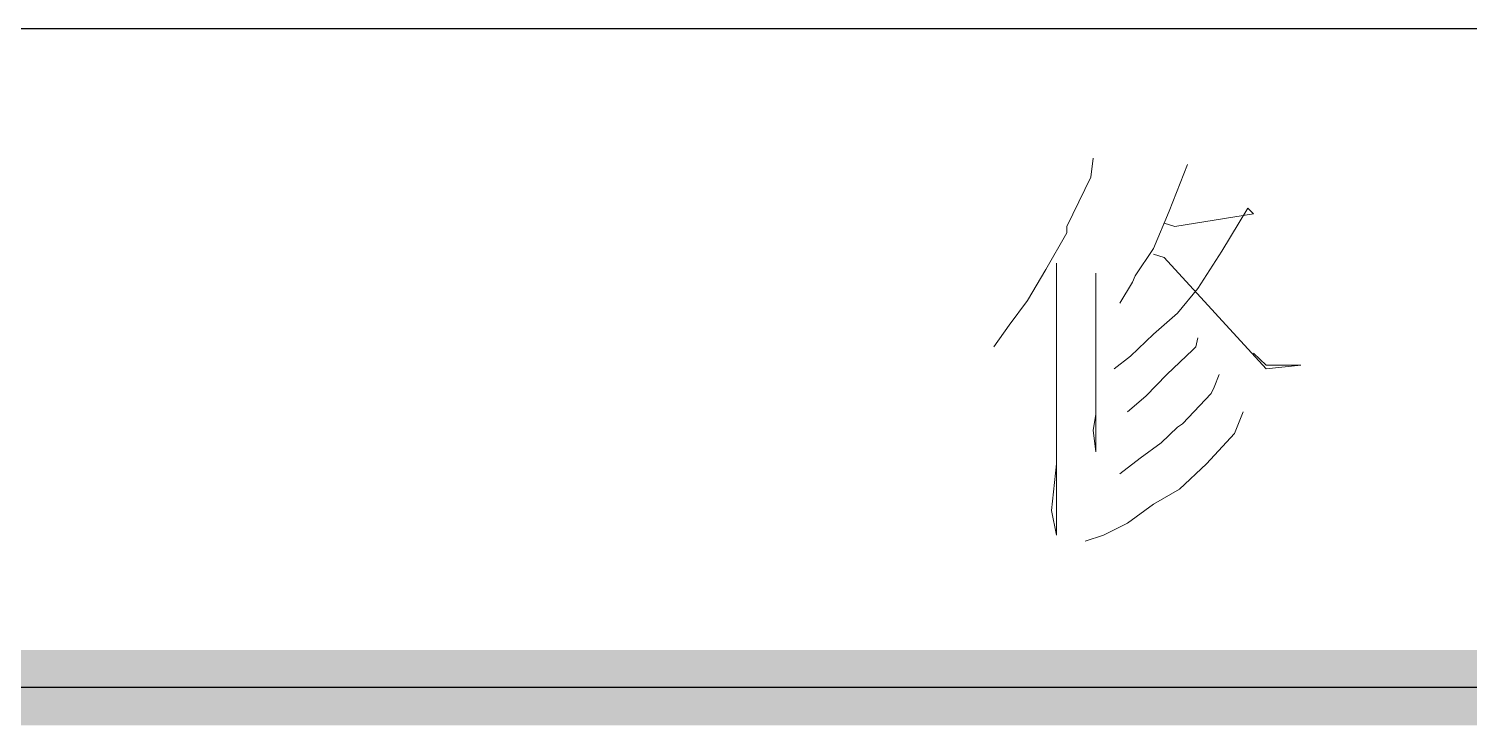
# Model space of a CAD drawing. Extents: x -93062 to 326984, y -142534 to 91021.
# Drawn here: x 12419 to 13949, y -117491 to -116751 of the extents above; entities that cross this region are included whole.
import ezdxf
from ezdxf.enums import TextEntityAlignment as Align

# ---------------------------------------------------------------- set-up
doc = ezdxf.new("R2010")
doc.units = 0
doc.header["$LTSCALE"] = 1000
doc.header["$MEASUREMENT"] = 0
doc.layers.get('0').update_dxf_attribs({"color": 8})
doc.layers.add('Version', color=8, linetype='Continuous')
doc.styles.add('TK', font='GEDITXT.SHX', dxfattribs={"width": 0.85, "height": 3.5, "bigfont": 'DXT.SHX'})

# ---------------------------------------------------------------- blocks, each defined once
blk = doc.blocks.new('GEDI_TQ_2012')
at = {"color": 2, "const_width": 0.8}
blk.add_lwpolyline([(-180, 40), (0, 40)], dxfattribs=at)
blk = doc.blocks.new('GEDI_Version_2012')
at = {"layer": 'Version', "color": 2}
for p, q in [((0, 7), (-180, 7)), ((0, 0), (-180, 0))]:
    blk.add_line(p, q, dxfattribs=at)
at = {"layer": 'Version', "color": 7, "lineweight": 0}
for points in [[(-109.618, 5.624), (-109.64, 5.422), (-109.895, 4.898), (-109.895, 4.831), (-110.119, 4.442), (-110.314, 4.113), (-110.508, 3.851), (-110.673, 3.619)], [(-108.615, 5.557), (-108.81, 5.063), (-108.975, 4.666), (-109.169, 4.375), (-109.199, 4.307), (-109.334, 4.083)], [(-108.862, 4.936), (-108.75, 4.898), (-107.912, 5.033), (-107.972, 5.093), (-108.249, 4.636), (-108.503, 4.24), (-108.72, 3.978), (-108.975, 3.754), (-109.221, 3.522), (-109.394, 3.387)], [(-108.975, 4.607), (-108.862, 4.569), (-107.777, 3.387), (-107.411, 3.424), (-107.777, 3.424), (-107.912, 3.552)], [(-110.007, 4.509), (-110.007, 1.621), (-110.059, 1.883), (-110.007, 2.377)], [(-109.588, 4.405), (-109.588, 2.504), (-109.618, 2.736), (-109.588, 2.901)], [(-108.503, 3.716), (-108.526, 3.619), (-108.556, 3.589), (-108.832, 3.327), (-109.057, 3.095), (-109.251, 2.931)], [(-108.279, 3.327), (-108.331, 3.192), (-108.361, 3.125), (-108.668, 2.803), (-108.72, 2.766), (-108.892, 2.601), (-109.117, 2.437), (-109.334, 2.272)], [(-108.024, 2.931), (-108.114, 2.699), (-108.413, 2.377), (-108.698, 2.108), (-108.975, 1.95), (-109.251, 1.748), (-109.506, 1.621), (-109.7, 1.554)]]:
    blk.add_lwpolyline(points, dxfattribs=at)
blk = doc.blocks.new('A$C67E35CD0')
for name, p in [('GEDI_Version_2012', (831, 50)), ('GEDI_TQ_2012', (831, 10))]:
    blk.add_blockref(name, p)
at = {"style": 'TK', "width": 0.85}
for tag, height, p in [('PROJECTNAME', 4.75, (776, 44)), ('PHASE', 4, (818, 44)), ('DRAWINGNAME', 4.75, (786, 31))]:
    blk.add_attdef(tag, text='', height=height, dxfattribs=at).set_placement(p, align=Align.MIDDLE_CENTER)
for tag, p, height in [('APPROVE', (663, 32.75), 3.5), ('DESIGN', (708, 32.75), 3.5), ('REVIEW1', (663, 25.75), 3.5), ('DRAW', (708, 25.75), 3.5), ('DRAWINGNUMBER', (758, 18.5), 4), ('REVIEW2', (663, 18.75), 3.5), ('PROPORTION', (708, 18.75), 3.5), ('CHECK', (663, 11.75), 3.5), ('DATE', (708, 11.75), 3.5), ('VERSION', (824, 11.75), 3.5)]:
    blk.add_attdef(tag, p, '', height=height, dxfattribs=at)
blk = doc.blocks.new('afefqwer')
at = {"xscale": 100, "yscale": 100, "zscale": 100}
blk.add_blockref('A$C67E35CD0', (-84100, 0), dxfattribs=at)

msp = doc.modelspace()

# ---------------------------------------------------------------- block references
msp.add_blockref('afefqwer', (25511.5, -122451))

doc.saveas('drawing.dxf')
